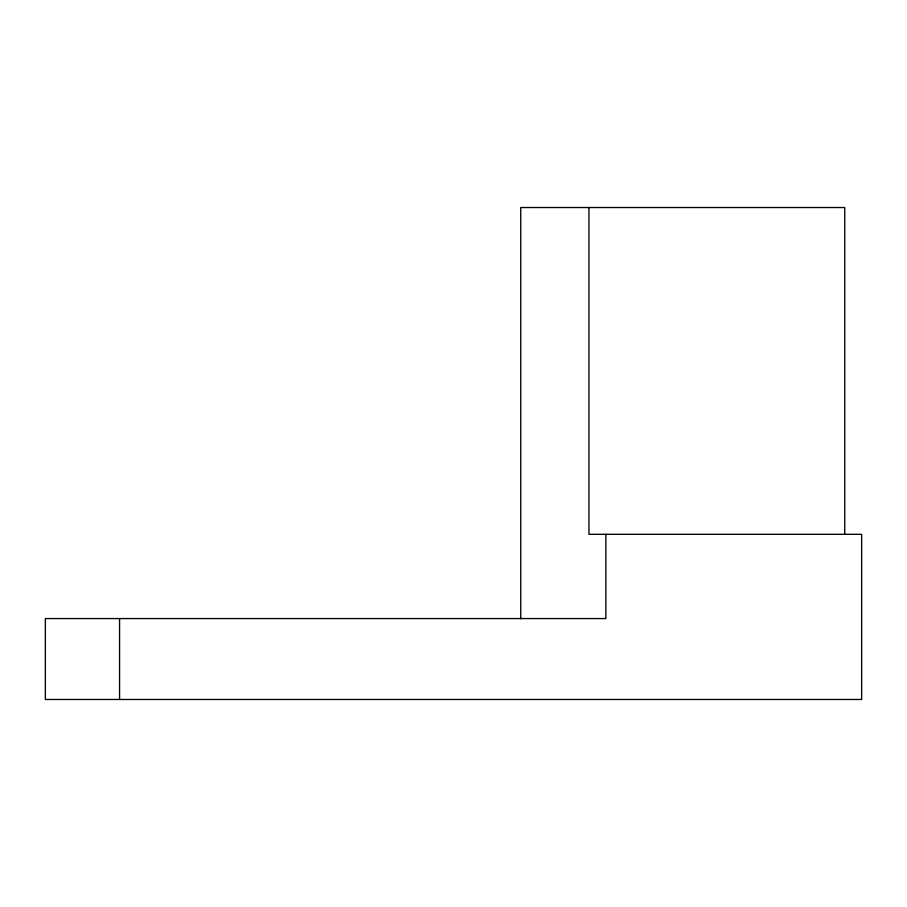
<?xml version="1.0" encoding="UTF-8"?>
<svg xmlns="http://www.w3.org/2000/svg" width="907" height="907" viewBox="0 0 907 907"><rect width="100%" height="100%" fill="white"/><g stroke="black" fill="none" stroke-linecap="round" stroke-linejoin="round"><path stroke-width="1.36" d="M844.746 534.314L844.746 207.522L520.743 207.522L520.743 618.767M605.865 534.314L605.865 618.563L45.35 618.563L45.35 699.478L861.65 699.478L861.65 534.314L588.949 534.314L588.949 207.522M119.565 618.563L119.565 699.478"/></g></svg>
